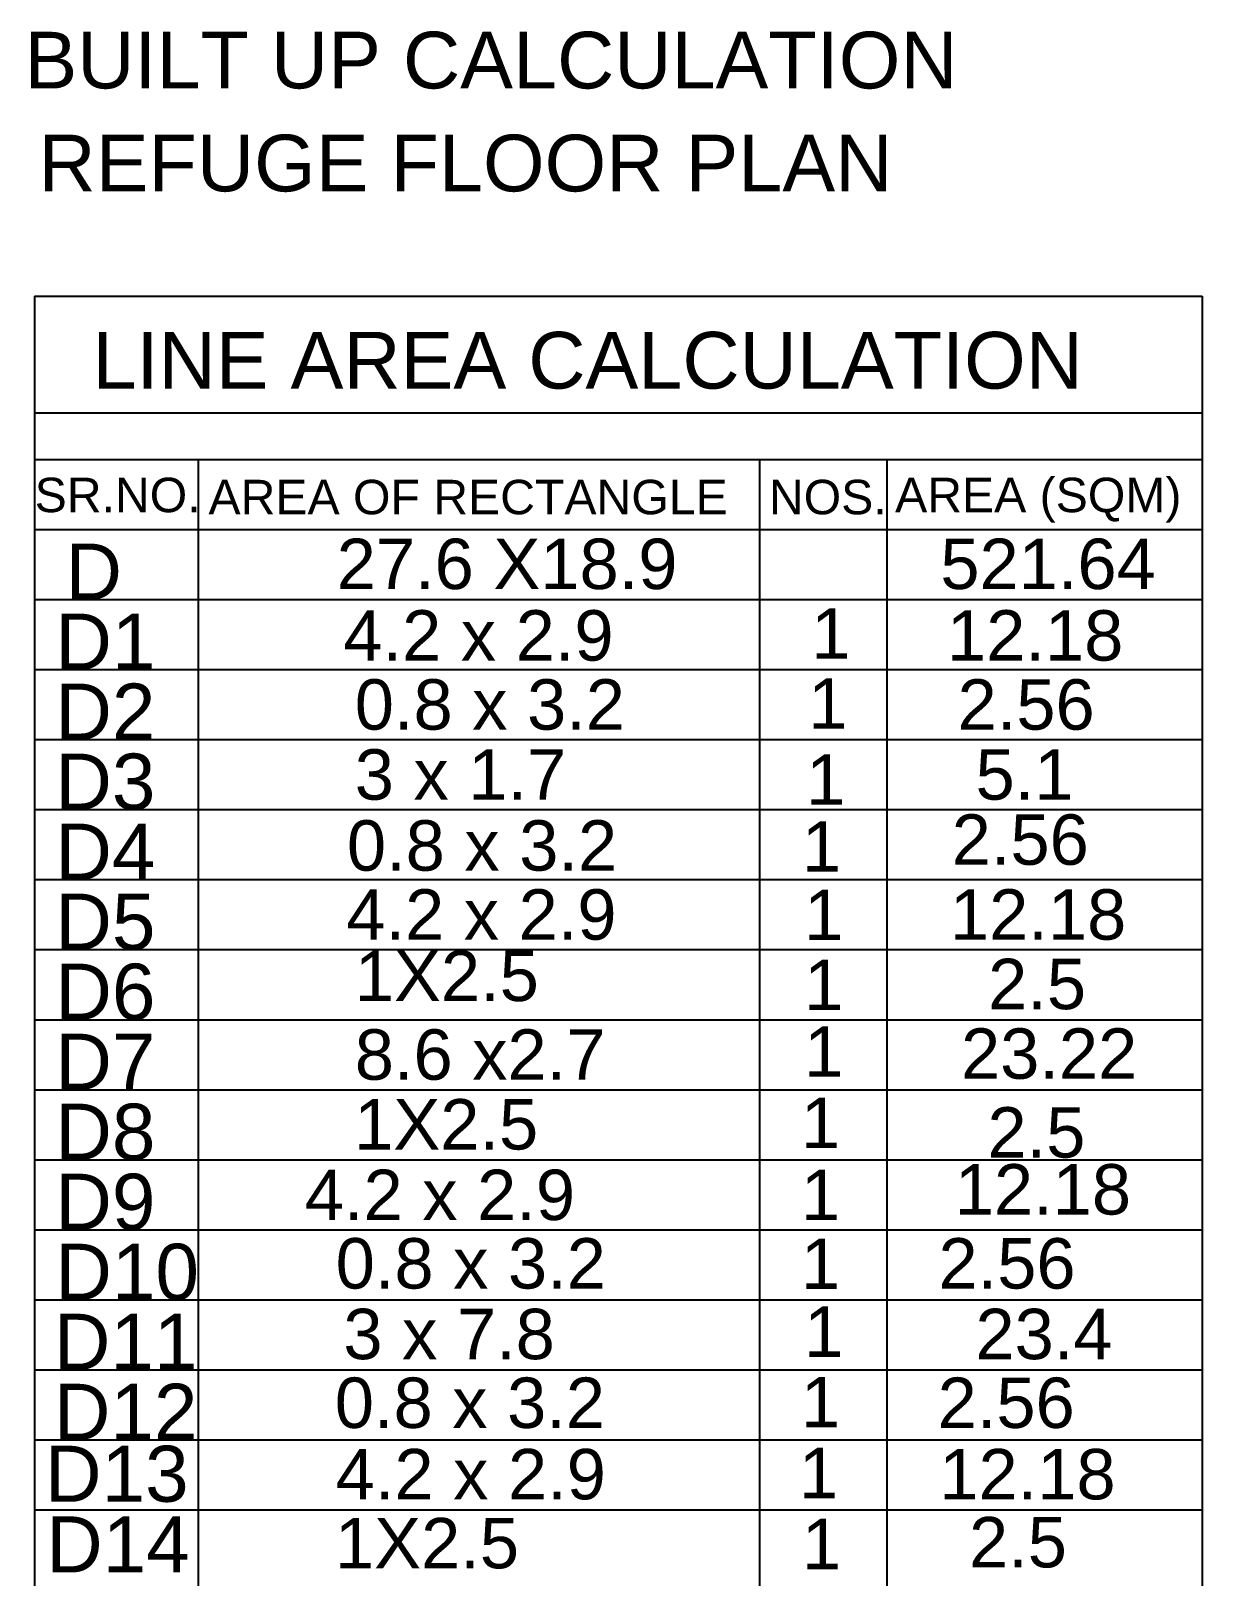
# Model space of a CAD drawing. Header units: metres. Extents: x 29392 to 32022, y 3934 to 33962.
# Drawn here: x 29548.6 to 29598.7, y 3998.4 to 4064.6 of the extents above; entities that cross this region are included whole.
import ezdxf

# ---------------------------------------------------------------- set-up
doc = ezdxf.new("R2010")
doc.units = ezdxf.units.M
doc.styles.get("Standard").update_dxf_attribs({"font": 'arial.ttf'})

msp = doc.modelspace()

# ---------------------------------------------------------------- linework, layer by layer
for p, q in [((29548.722, 4053.281), (29598.722, 4053.281)), ((29548.722, 4053.281), (29548.722, 3955.128)), ((29598.722, 4053.281), (29598.722, 3955.128)), ((29548.722, 4048.281), (29598.722, 4048.281)), ((29548.722, 4046.281), (29598.722, 4046.281)), ((29555.722, 4046.281), (29555.722, 3961.733)), ((29579.763, 4046.281), (29579.763, 3961.733)), ((29585.223, 4046.281), (29585.223, 3961.733)), ((29548.722, 4043.281), (29598.722, 4043.281)), ((29548.722, 4040.281), (29598.722, 4040.281)), ((29548.722, 4037.281), (29598.722, 4037.281)), ((29548.722, 4034.281), (29598.722, 4034.281)), ((29548.722, 4031.281), (29598.722, 4031.281)), ((29548.722, 4028.281), (29598.722, 4028.281)), ((29548.722, 4025.281), (29598.722, 4025.281)), ((29548.722, 4022.281), (29598.722, 4022.281)), ((29548.722, 4019.281), (29598.722, 4019.281)), ((29548.722, 4016.281), (29598.722, 4016.281)), ((29548.722, 4013.281), (29598.722, 4013.281)), ((29548.722, 4010.281), (29598.722, 4010.281)), ((29548.722, 4007.281), (29598.722, 4007.281)), ((29548.722, 4004.281), (29598.722, 4004.281)), ((29548.722, 4001.281), (29598.722, 4001.281))]:
    msp.add_line(p, q)

# ---------------------------------------------------------------- texts
for s, height, p in [('BUILT UP CALCULATION', 2.42892, (29548.283, 4062.18)), ('REFUGE FLOOR PLAN ', 2.42892, (29548.885, 4057.769)), ('LINE AREA CALCULATION', 2.42892, (29551.197, 4049.32)), ('SR.NO.', 1.4768, (29548.722, 4044.025)), ('AREA OF RECTANGLE', 1.47678, (29556.167, 4043.934)), ('NOS.', 1.4768, (29580.17, 4043.935)), ('AREA (SQM)', 1.4768, (29585.575, 4044.025)), ('D', 2.4, (29550.04, 4040.281)), ('27.6 X18.9', 2.16, (29561.658, 4040.731)), ('521.64', 2.16, (29587.512, 4040.731)), ('4.2 x 2.9', 2.16, (29561.944, 4037.665)), ('1', 2.16, (29581.984, 4037.747)), ('12.18', 2.16, (29587.799, 4037.665)), ('D1', 2.4, (29549.609, 4037.281)), ('D2', 2.4, (29549.609, 4034.281)), ('0.8 x 3.2', 2.16, (29562.432, 4034.707)), ('1', 2.16, (29581.851, 4034.75)), ('2.56', 2.16, (29588.25, 4034.706)), ('3 x 1.7', 2.16, (29562.432, 4031.707)), ('5.1', 2.16, (29589.019, 4031.707)), ('D3', 2.4, (29549.609, 4031.281)), ('1', 2.16, (29581.763, 4031.489)), ('D4', 2.4, (29549.609, 4028.281)), ('0.8 x 3.2', 2.16, (29562.096, 4028.666)), ('1', 2.16, (29581.587, 4028.624)), ('2.56', 2.16, (29587.998, 4028.917)), ('4.2 x 2.9', 2.16, (29562.07, 4025.709)), ('12.18', 2.16, (29587.925, 4025.709)), ('D5', 2.4, (29549.609, 4025.281)), ('1', 2.16, (29581.677, 4025.693)), ('1X2.5', 2.16, (29562.432, 4023.078)), ('D6', 2.4, (29549.609, 4022.281)), ('1', 2.16, (29581.677, 4022.696)), ('2.5', 2.16, (29589.558, 4022.731)), ('1', 2.16, (29581.677, 4019.832)), ('23.22', 2.16, (29588.397, 4019.748)), ('D7', 2.4, (29549.609, 4019.281)), ('8.6 x2.7', 2.16, (29562.432, 4019.707)), ('D8', 2.4, (29549.609, 4016.281)), ('1X2.5', 2.16, (29562.404, 4016.718)), ('1', 2.16, (29581.544, 4016.782)), ('2.5', 2.16, (29589.53, 4016.371)), ('12.18', 2.16, (29588.13, 4013.932)), ('D9', 2.4, (29549.609, 4013.281)), ('4.2 x 2.9', 2.16, (29560.293, 4013.694)), ('1', 2.16, (29581.544, 4013.697)), ('D10', 2.4, (29549.609, 4010.281)), ('0.8 x 3.2', 2.16, (29561.614, 4010.761)), ('1', 2.16, (29581.544, 4010.744)), ('2.56', 2.16, (29587.432, 4010.76)), ('D11', 2.4, (29549.544, 4007.281)), ('3 x 7.8', 2.16, (29561.944, 4007.735)), ('1', 2.16, (29581.677, 4007.835)), ('23.4', 2.16, (29589.015, 4007.735)), ('D12', 2.4, (29549.544, 4004.281)), ('0.8 x 3.2', 2.16, (29561.577, 4004.788)), ('1', 2.16, (29581.544, 4004.818)), ('2.56', 2.16, (29587.395, 4004.787)), ('D13', 2.4, (29549.167, 4001.626)), ('4.2 x 2.9', 2.16, (29561.614, 4001.729)), ('1', 2.16, (29581.456, 4001.777)), ('12.18', 2.16, (29587.469, 4001.729)), ('D14', 2.4, (29549.214, 3998.6)), ('1X2.5', 2.16, (29561.583, 3998.773)), ('1', 2.16, (29581.588, 3998.736)), ('2.5', 2.16, (29588.739, 3998.813))]:
    msp.add_text(s, height=height).set_placement(p)

doc.saveas('drawing.dxf')
